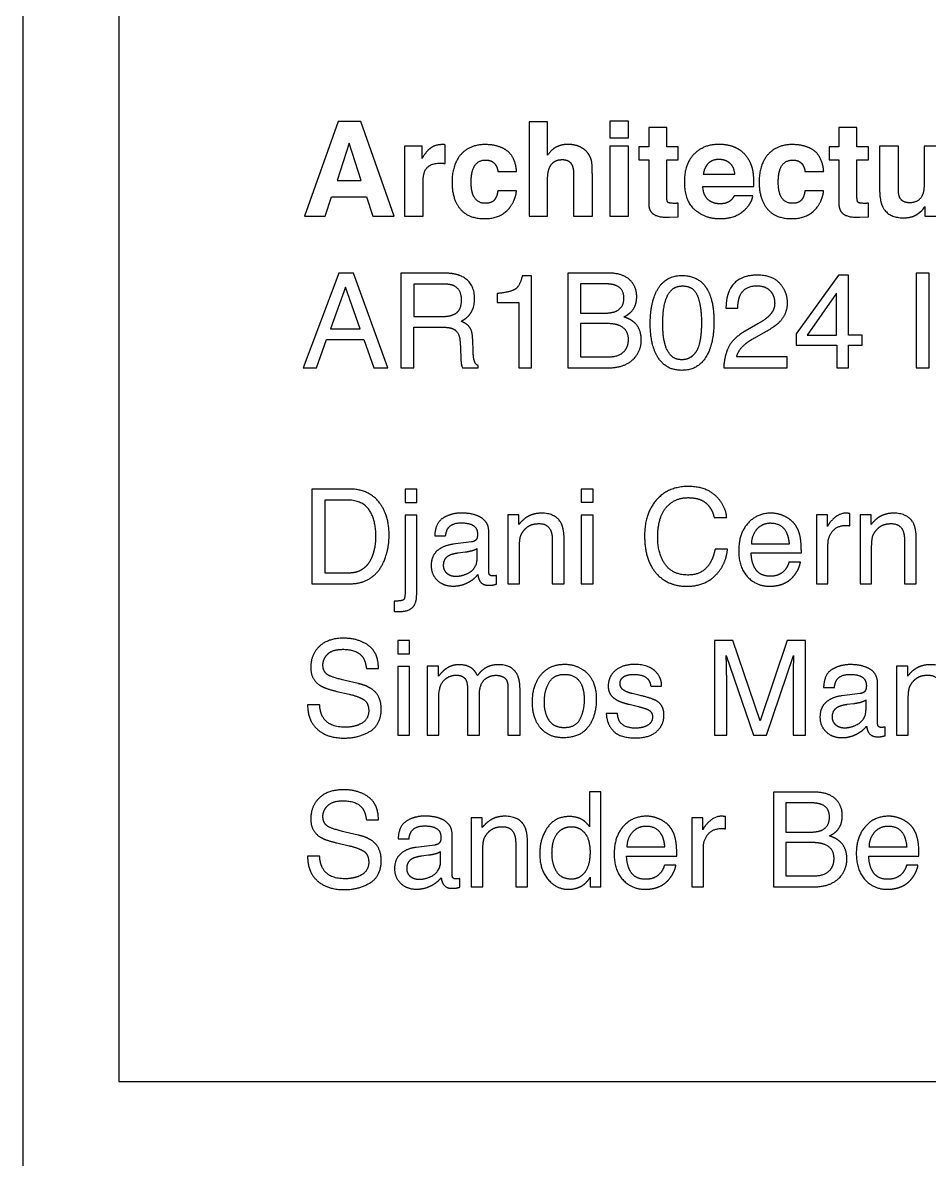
# Model space of a CAD drawing. Header units: millimetres. Extents: x 1134 to 5129, y -2137 to 2987.
# Drawn here: x 4260.5 to 4307.7, y 1705.8 to 1765 of the extents above; entities that cross this region are included whole.
import ezdxf

# ---------------------------------------------------------------- set-up
doc = ezdxf.new("R2010")
doc.units = ezdxf.units.MM
doc.linetypes.add('ACAD_ISO03W100', pattern=[30, 12, -18])
for name, color, linetype, true_color in [('01 engraving', 1, 'Continuous', 0xff0000), ('03 cutting', 5, 'Continuous', 0x0000ff), ('layout', 3, 'Continuous', 0x00ff00)]:
    doc.layers.add(name, color=color, linetype=linetype, true_color=true_color)

msp = doc.modelspace()

# ---------------------------------------------------------------- linework, layer by layer
at = {"layer": '01 engraving'}
for p, q in [((4276.932, 1759.828), (4275.171, 1754.896)), ((4278.098, 1759.828), (4276.932, 1759.828)), ((4279.843, 1754.896), (4278.098, 1759.828)), ((4286.878, 1759.811), (4286.878, 1754.896)), ((4287.832, 1759.811), (4286.878, 1759.811)), ((4287.832, 1758.071), (4287.832, 1759.811)), ((4291.071, 1759.858), (4291.071, 1758.978)), ((4292.038, 1759.858), (4291.071, 1759.858)), ((4292.038, 1758.978), (4292.038, 1759.858)), ((4293.095, 1759.527), (4293.095, 1758.51)), ((4294.039, 1759.527), (4293.095, 1759.527)), ((4294.039, 1758.51), (4294.039, 1759.527)), ((4303, 1759.527), (4303, 1758.51)), ((4303.943, 1759.527), (4303, 1759.527)), ((4303.943, 1758.51), (4303.943, 1759.527)), ((4277.504, 1758.7), (4276.864, 1756.76)), ((4278.127, 1756.76), (4277.504, 1758.7)), ((4282.501, 1757.646), (4282.501, 1758.624)), ((4291.071, 1758.978), (4292.038, 1758.978)), ((4280.383, 1758.543), (4280.383, 1754.896)), ((4281.293, 1758.543), (4280.383, 1758.543)), ((4281.293, 1757.907), (4281.293, 1758.543)), ((4292.038, 1758.543), (4291.071, 1758.543)), ((4291.071, 1758.543), (4291.071, 1754.896)), ((4292.038, 1754.896), (4292.038, 1758.543)), ((4292.587, 1758.51), (4292.587, 1757.83)), ((4293.095, 1758.51), (4292.587, 1758.51)), ((4294.631, 1758.51), (4294.039, 1758.51)), ((4294.631, 1757.83), (4294.631, 1758.51)), ((4302.491, 1758.51), (4302.491, 1757.83)), ((4303, 1758.51), (4302.491, 1758.51)), ((4304.536, 1758.51), (4303.943, 1758.51)), ((4304.536, 1757.83), (4304.536, 1758.51)), ((4305.121, 1758.543), (4305.121, 1756.345)), ((4306.098, 1758.543), (4305.121, 1758.543)), ((4306.098, 1756.345), (4306.098, 1758.543)), ((4307.44, 1758.543), (4307.44, 1756.559)), ((4308.407, 1758.543), (4307.44, 1758.543)), ((4292.587, 1757.83), (4293.095, 1757.83)), ((4293.095, 1757.83), (4293.095, 1755.585)), ((4294.039, 1757.83), (4294.631, 1757.83)), ((4294.039, 1755.903), (4294.039, 1757.83)), ((4302.491, 1757.83), (4303, 1757.83)), ((4303, 1757.83), (4303, 1755.585)), ((4303.943, 1757.83), (4304.536, 1757.83)), ((4303.943, 1755.903), (4303.943, 1757.83)), ((4285.242, 1757.235), (4286.219, 1757.235)), ((4287.832, 1754.896), (4287.832, 1756.872)), ((4289.187, 1757.117), (4289.187, 1754.896)), ((4290.161, 1754.896), (4290.161, 1757.039)), ((4295.939, 1757.081), (4297.582, 1757.081)), ((4301.236, 1757.235), (4302.214, 1757.235)), ((4276.864, 1756.76), (4278.127, 1756.76)), ((4281.344, 1754.896), (4281.344, 1756.639)), ((4286.209, 1756.221), (4285.235, 1756.221)), ((4295.916, 1756.452), (4298.572, 1756.452)), ((4302.203, 1756.221), (4301.23, 1756.221)), ((4276.249, 1754.896), (4276.583, 1755.91)), ((4276.583, 1755.91), (4278.4, 1755.91)), ((4278.4, 1755.91), (4278.725, 1754.896)), ((4298.523, 1755.963), (4297.549, 1755.963)), ((4294.631, 1754.862), (4294.631, 1755.575)), ((4304.536, 1754.862), (4304.536, 1755.575)), ((4307.48, 1755.411), (4307.48, 1754.896)), ((4275.171, 1754.896), (4276.249, 1754.896)), ((4278.725, 1754.896), (4279.843, 1754.896)), ((4280.383, 1754.896), (4281.344, 1754.896)), ((4286.878, 1754.896), (4287.832, 1754.896)), ((4289.187, 1754.896), (4290.161, 1754.896)), ((4291.071, 1754.896), (4292.038, 1754.896)), ((4294.179, 1754.846), (4294.631, 1754.862)), ((4304.084, 1754.846), (4304.536, 1754.862)), ((4307.48, 1754.896), (4308.407, 1754.896)), ((4276.962, 1751.937), (4275.105, 1747.004)), ((4277.717, 1751.937), (4276.962, 1751.937)), ((4279.507, 1747.004), (4277.717, 1751.937)), ((4280.19, 1751.937), (4280.19, 1747.004)), ((4282.432, 1751.937), (4280.19, 1751.937)), ((4286.986, 1751.792), (4286.509, 1751.792)), ((4286.986, 1747.004), (4286.986, 1751.792)), ((4288.883, 1751.937), (4288.883, 1747.004)), ((4291.015, 1751.937), (4288.883, 1751.937)), ((4302.988, 1751.826), (4300.785, 1748.77)), ((4303.498, 1751.826), (4302.988, 1751.826)), ((4303.498, 1748.707), (4303.498, 1751.826)), ((4307.695, 1751.937), (4307.02, 1751.937)), ((4307.02, 1751.937), (4307.02, 1747.004)), ((4307.695, 1747.004), (4307.695, 1751.937)), ((4277.311, 1751.205), (4276.522, 1749.026)), ((4278.07, 1749.026), (4277.311, 1751.205)), ((4280.858, 1751.362), (4280.858, 1749.677)), ((4282.445, 1751.362), (4280.858, 1751.362)), ((4289.537, 1751.379), (4289.537, 1749.852)), ((4290.742, 1751.379), (4289.537, 1751.379)), ((4302.884, 1750.89), (4301.343, 1748.707)), ((4302.884, 1748.707), (4302.884, 1750.89)), ((4285.21, 1750.872), (4285.21, 1750.409)), ((4285.21, 1750.409), (4286.341, 1750.409)), ((4286.341, 1750.409), (4286.341, 1747.004)), ((4289.537, 1749.852), (4290.766, 1749.852)), ((4297.119, 1750.107), (4297.733, 1750.107)), ((4280.858, 1749.677), (4282.36, 1749.677)), ((4280.858, 1749.12), (4282.336, 1749.12)), ((4280.858, 1747.004), (4280.858, 1749.12)), ((4289.537, 1749.311), (4289.537, 1747.575)), ((4290.876, 1749.311), (4289.537, 1749.311)), ((4298.774, 1749.294), (4298.129, 1748.921)), ((4276.522, 1749.026), (4278.07, 1749.026)), ((4298.616, 1748.569), (4299.076, 1748.824)), ((4300.785, 1748.77), (4300.785, 1748.179)), ((4301.343, 1748.707), (4302.884, 1748.707)), ((4304.207, 1748.707), (4303.498, 1748.707)), ((4304.207, 1748.179), (4304.207, 1748.707)), ((4275.79, 1747.004), (4276.325, 1748.482)), ((4276.325, 1748.482), (4278.26, 1748.482)), ((4278.26, 1748.482), (4278.775, 1747.004)), ((4283.269, 1748.381), (4283.309, 1747.558)), ((4283.954, 1747.837), (4283.93, 1748.498)), ((4300.785, 1748.179), (4302.894, 1748.179)), ((4302.894, 1748.179), (4302.894, 1747.004)), ((4303.498, 1748.179), (4304.207, 1748.179)), ((4303.498, 1747.004), (4303.498, 1748.179)), ((4289.537, 1747.575), (4290.991, 1747.575)), ((4300.302, 1747.575), (4297.676, 1747.575)), ((4300.302, 1747.004), (4300.302, 1747.575)), ((4275.105, 1747.004), (4275.79, 1747.004)), ((4278.775, 1747.004), (4279.507, 1747.004)), ((4280.19, 1747.004), (4280.858, 1747.004)), ((4283.396, 1747.004), (4284.216, 1747.004)), ((4284.216, 1747.004), (4284.216, 1747.115)), ((4286.341, 1747.004), (4286.986, 1747.004)), ((4288.883, 1747.004), (4290.981, 1747.004)), ((4297.001, 1747.004), (4300.302, 1747.004)), ((4302.894, 1747.004), (4303.498, 1747.004)), ((4307.02, 1747.004), (4307.695, 1747.004)), ((4275.553, 1740.689), (4275.553, 1735.757)), ((4277.525, 1740.689), (4275.553, 1740.689)), ((4280.408, 1740.689), (4280.408, 1739.991)), ((4281.013, 1740.689), (4280.408, 1740.689)), ((4281.013, 1739.991), (4281.013, 1740.689)), ((4290.199, 1740.689), (4289.584, 1740.689)), ((4289.584, 1740.689), (4289.584, 1740.004)), ((4290.199, 1740.004), (4290.199, 1740.689)), ((4276.228, 1740.115), (4276.228, 1736.328)), ((4277.387, 1740.115), (4276.228, 1740.115)), ((4280.408, 1739.991), (4281.013, 1739.991)), ((4289.584, 1740.004), (4290.199, 1740.004)), ((4280.408, 1739.336), (4280.408, 1735.287)), ((4281.013, 1739.336), (4280.408, 1739.336)), ((4281.013, 1735.223), (4281.013, 1739.336)), ((4285.76, 1739.353), (4285.76, 1735.757)), ((4286.334, 1739.353), (4285.76, 1739.353)), ((4286.334, 1738.842), (4286.334, 1739.353)), ((4290.199, 1739.336), (4289.584, 1739.336)), ((4289.584, 1739.336), (4289.584, 1735.757)), ((4290.199, 1735.757), (4290.199, 1739.336)), ((4296.508, 1739.208), (4297.159, 1739.208)), ((4301.829, 1739.353), (4301.829, 1735.757)), ((4302.404, 1739.353), (4301.829, 1739.353)), ((4302.404, 1738.732), (4302.404, 1739.353)), ((4303.579, 1738.779), (4303.579, 1739.416)), ((4304.102, 1739.353), (4304.102, 1735.757)), ((4304.677, 1739.353), (4304.102, 1739.353)), ((4304.677, 1738.842), (4304.677, 1739.353)), ((4281.956, 1738.251), (4282.52, 1738.251)), ((4283.863, 1737.933), (4282.9, 1737.812)), ((4284.77, 1736.374), (4284.77, 1738.446)), ((4288.077, 1738.023), (4288.077, 1735.757)), ((4288.691, 1735.757), (4288.691, 1738.063)), ((4306.419, 1738.023), (4306.419, 1735.757)), ((4307.034, 1735.757), (4307.034, 1738.063)), ((4283.539, 1737.399), (4283.174, 1737.352)), ((4284.165, 1737.098), (4284.165, 1737.584)), ((4286.365, 1735.757), (4286.365, 1737.64)), ((4297.206, 1737.566), (4296.555, 1737.566)), ((4298.432, 1737.362), (4301.047, 1737.362)), ((4298.445, 1737.842), (4300.426, 1737.842)), ((4302.434, 1735.757), (4302.434, 1737.825)), ((4304.707, 1735.757), (4304.707, 1737.64)), ((4300.997, 1736.885), (4300.402, 1736.885)), ((4276.228, 1736.328), (4277.394, 1736.328)), ((4285.169, 1735.74), (4285.169, 1736.186)), ((4275.553, 1735.757), (4277.518, 1735.757)), ((4285.76, 1735.757), (4286.365, 1735.757)), ((4288.077, 1735.757), (4288.691, 1735.757)), ((4289.584, 1735.757), (4290.199, 1735.757)), ((4301.829, 1735.757), (4302.434, 1735.757)), ((4304.102, 1735.757), (4304.707, 1735.757)), ((4306.419, 1735.757), (4307.034, 1735.757)), ((4279.837, 1734.847), (4279.837, 1734.323)), ((4280.643, 1732.797), (4280.029, 1732.797)), ((4280.029, 1732.797), (4280.029, 1732.112)), ((4280.643, 1732.112), (4280.643, 1732.797)), ((4296.521, 1732.797), (4296.521, 1727.865)), ((4297.478, 1732.797), (4296.521, 1732.797)), ((4298.897, 1728.627), (4297.478, 1732.797)), ((4300.305, 1732.797), (4298.897, 1728.627)), ((4301.255, 1732.797), (4300.305, 1732.797)), ((4301.255, 1727.865), (4301.255, 1732.797)), ((4280.029, 1732.112), (4280.643, 1732.112)), ((4297.139, 1732.025), (4298.561, 1727.865)), ((4297.139, 1731.874), (4297.139, 1732.025)), ((4299.223, 1727.865), (4300.631, 1732.025)), ((4280.643, 1731.444), (4280.029, 1731.444)), ((4280.029, 1731.444), (4280.029, 1727.865)), ((4280.643, 1727.865), (4280.643, 1731.444)), ((4281.557, 1731.461), (4281.557, 1727.865)), ((4282.154, 1731.461), (4281.557, 1731.461)), ((4282.154, 1730.951), (4282.154, 1731.461)), ((4306.01, 1731.461), (4306.01, 1727.865)), ((4306.584, 1731.461), (4306.01, 1731.461)), ((4306.584, 1730.951), (4306.584, 1731.461)), ((4278.394, 1731.35), (4279.022, 1731.35)), ((4297.159, 1727.865), (4297.159, 1730.776)), ((4300.617, 1730.776), (4300.617, 1727.865)), ((4277.962, 1730.561), (4277.292, 1730.719)), ((4283.665, 1730.212), (4283.665, 1727.865)), ((4285.767, 1730.363), (4285.767, 1727.865)), ((4286.395, 1727.865), (4286.395, 1730.259)), ((4293.201, 1730.427), (4293.771, 1730.427)), ((4302.205, 1730.36), (4302.769, 1730.36)), ((4305.019, 1728.483), (4305.019, 1730.555)), ((4276.849, 1730.155), (4277.497, 1730.004)), ((4282.161, 1727.865), (4282.161, 1729.772)), ((4284.28, 1727.865), (4284.28, 1729.957)), ((4292.65, 1729.94), (4292.243, 1730.038)), ((4304.113, 1730.041), (4303.149, 1729.921)), ((4304.415, 1729.207), (4304.415, 1729.693)), ((4306.614, 1727.865), (4306.614, 1729.749)), ((4275.96, 1729.457), (4275.332, 1729.457)), ((4291.468, 1728.993), (4290.887, 1728.993)), ((4292.073, 1729.48), (4292.561, 1729.359)), ((4303.788, 1729.508), (4303.423, 1729.461)), ((4280.029, 1727.865), (4280.643, 1727.865)), ((4281.557, 1727.865), (4282.161, 1727.865)), ((4283.665, 1727.865), (4284.28, 1727.865)), ((4285.767, 1727.865), (4286.395, 1727.865)), ((4296.521, 1727.865), (4297.159, 1727.865)), ((4298.561, 1727.865), (4299.223, 1727.865)), ((4300.617, 1727.865), (4301.255, 1727.865)), ((4305.419, 1727.848), (4305.419, 1728.295)), ((4306.01, 1727.865), (4306.614, 1727.865)), ((4290.018, 1724.923), (4290.018, 1723.106)), ((4290.598, 1724.923), (4290.018, 1724.923)), ((4290.598, 1719.974), (4290.598, 1724.923)), ((4299.59, 1724.906), (4299.59, 1719.974)), ((4301.722, 1724.906), (4299.59, 1724.906)), ((4300.245, 1724.349), (4300.245, 1722.821)), ((4301.449, 1724.349), (4300.245, 1724.349)), ((4278.394, 1723.459), (4279.022, 1723.459)), ((4283.853, 1723.57), (4283.853, 1719.974)), ((4284.427, 1723.57), (4283.853, 1723.57)), ((4284.427, 1723.059), (4284.427, 1723.57)), ((4295.343, 1723.57), (4295.343, 1719.974)), ((4295.917, 1723.57), (4295.343, 1723.57)), ((4295.917, 1722.948), (4295.917, 1723.57)), ((4297.092, 1722.995), (4297.092, 1723.633)), ((4277.962, 1722.67), (4277.292, 1722.828)), ((4282.863, 1720.591), (4282.863, 1722.663)), ((4300.245, 1722.821), (4301.473, 1722.821)), ((4276.849, 1722.263), (4277.497, 1722.112)), ((4280.049, 1722.468), (4280.613, 1722.468)), ((4281.956, 1722.15), (4280.992, 1722.029)), ((4286.17, 1722.24), (4286.17, 1719.974)), ((4286.784, 1719.974), (4286.784, 1722.28)), ((4291.958, 1722.059), (4293.939, 1722.059)), ((4295.947, 1719.974), (4295.947, 1722.042)), ((4300.245, 1722.28), (4300.245, 1720.544)), ((4301.583, 1722.28), (4300.245, 1722.28)), ((4304.569, 1722.059), (4306.55, 1722.059)), ((4275.96, 1721.565), (4275.332, 1721.565)), ((4281.632, 1721.616), (4281.266, 1721.569)), ((4282.258, 1721.315), (4282.258, 1721.801)), ((4284.457, 1719.974), (4284.457, 1721.857)), ((4291.945, 1721.579), (4294.56, 1721.579)), ((4304.556, 1721.579), (4307.171, 1721.579)), ((4294.51, 1721.102), (4293.916, 1721.102)), ((4307.121, 1721.102), (4306.527, 1721.102)), ((4283.262, 1719.957), (4283.262, 1720.403)), ((4290.054, 1720.474), (4290.054, 1719.974)), ((4300.245, 1720.544), (4301.699, 1720.544)), ((4283.853, 1719.974), (4284.457, 1719.974)), ((4286.17, 1719.974), (4286.784, 1719.974)), ((4290.054, 1719.974), (4290.598, 1719.974)), ((4295.343, 1719.974), (4295.947, 1719.974)), ((4299.59, 1719.974), (4301.688, 1719.974))]:
    msp.add_line(p, q, dxfattribs=at)
for points, knots in [([(4282.374, 1758.63), (4281.946, 1758.63), (4281.678, 1758.406), (4281.514, 1758.272), (4281.293, 1757.907)], [-16, -16, -16, -15, -15, -14, -14, -14]), ([(4286.219, 1757.235), (4286.139, 1758.015), (4285.701, 1758.322), (4285.264, 1758.63), (4284.578, 1758.63), (4283.77, 1758.63), (4283.312, 1758.108), (4282.853, 1757.586), (4282.853, 1756.648), (4282.853, 1755.816), (4283.268, 1755.294), (4283.683, 1754.772), (4284.564, 1754.772), (4285.445, 1754.772), (4285.894, 1755.398), (4286.175, 1755.786), (4286.209, 1756.221)], [-18, -18, -18, -17, -17, -16, -16, -15, -15, -14, -14, -13, -13, -12, -12, -11, -11, -10, -10, -10]), ([(4288.881, 1758.64), (4288.581, 1758.64), (4288.31, 1758.515), (4288.038, 1758.389), (4287.832, 1758.071)], [-20, -20, -20, -19, -19, -18, -18, -18]), ([(4290.161, 1757.039), (4290.161, 1757.528), (4290.127, 1757.744), (4290.094, 1757.96), (4289.944, 1758.165), (4289.768, 1758.406), (4289.493, 1758.523), (4289.218, 1758.64), (4288.881, 1758.64)], [-6, -6, -6, -5, -5, -4, -4, -3, -3, -2, -2, -2]), ([(4296.762, 1758.64), (4295.961, 1758.64), (4295.458, 1758.135), (4294.956, 1757.629), (4294.956, 1756.681), (4294.956, 1755.67), (4295.512, 1755.221), (4296.069, 1754.772), (4296.797, 1754.772), (4297.679, 1754.772), (4298.169, 1755.304), (4298.484, 1755.639), (4298.523, 1755.963)], [-22, -22, -22, -21, -21, -20, -20, -19, -19, -18, -18, -17, -17, -16, -16, -16]), ([(4298.572, 1756.452), (4298.58, 1756.924), (4298.541, 1757.176), (4298.475, 1757.605), (4298.25, 1757.93), (4298.002, 1758.298), (4297.62, 1758.469), (4297.239, 1758.64), (4296.762, 1758.64)], [-10, -10, -10, -9, -9, -8, -8, -7, -7, -6, -6, -6]), ([(4302.214, 1757.235), (4302.133, 1758.015), (4301.696, 1758.322), (4301.259, 1758.63), (4300.572, 1758.63), (4299.765, 1758.63), (4299.306, 1758.108), (4298.847, 1757.586), (4298.847, 1756.648), (4298.847, 1755.816), (4299.263, 1755.294), (4299.678, 1754.772), (4300.559, 1754.772), (4301.44, 1754.772), (4301.889, 1755.398), (4302.17, 1755.786), (4302.203, 1756.221)], [-18, -18, -18, -17, -17, -16, -16, -15, -15, -14, -14, -13, -13, -12, -12, -11, -11, -10, -10, -10]), ([(4281.344, 1756.639), (4281.344, 1757.078), (4281.454, 1757.288), (4281.651, 1757.663), (4282.227, 1757.663), (4282.27, 1757.663), (4282.341, 1757.66), (4282.411, 1757.656), (4282.501, 1757.646)], [-9, -9, -9, -8, -8, -7, -7, -6, -6, -5, -5, -5]), ([(4285.235, 1756.221), (4285.205, 1755.933), (4285.064, 1755.753), (4284.923, 1755.572), (4284.588, 1755.572), (4284.115, 1755.572), (4283.944, 1756.027), (4283.85, 1756.271), (4283.85, 1756.671), (4283.85, 1757.092), (4283.944, 1757.345), (4284.122, 1757.824), (4284.605, 1757.824), (4284.943, 1757.824), (4285.104, 1757.603)], [-9, -9, -9, -8, -8, -7, -7, -6, -6, -5, -5, -4, -4, -3, -3, -2, -2, -2]), ([(4287.832, 1756.872), (4287.832, 1757.341), (4288.026, 1757.594), (4288.22, 1757.847), (4288.596, 1757.847), (4288.958, 1757.847), (4289.087, 1757.593)], [-13, -13, -13, -12, -12, -11, -11, -10, -10, -10]), ([(4296.763, 1757.854), (4296.396, 1757.854), (4296.194, 1757.646), (4295.991, 1757.437), (4295.939, 1757.081)], [2, 2, 2, 3, 3, 4, 4, 4]), ([(4297.582, 1757.081), (4297.556, 1757.461), (4297.328, 1757.657), (4297.1, 1757.854), (4296.763, 1757.854)], [5, 5, 5, 6, 6, 7, 7, 7]), ([(4301.23, 1756.221), (4301.2, 1755.933), (4301.059, 1755.753), (4300.918, 1755.572), (4300.582, 1755.572), (4300.109, 1755.572), (4299.938, 1756.027), (4299.844, 1756.271), (4299.844, 1756.671), (4299.844, 1757.092), (4299.938, 1757.345), (4300.116, 1757.824), (4300.599, 1757.824), (4300.938, 1757.824), (4301.099, 1757.603)], [-9, -9, -9, -8, -8, -7, -7, -6, -6, -5, -5, -4, -4, -3, -3, -2, -2, -2]), ([(4297.549, 1755.963), (4297.464, 1755.803), (4297.353, 1755.712), (4297.149, 1755.545), (4296.823, 1755.545), (4296.516, 1755.545), (4296.297, 1755.682), (4295.938, 1755.903), (4295.916, 1756.452)], [-15, -15, -15, -14, -14, -13, -13, -12, -12, -11, -11, -11]), ([(4305.121, 1756.345), (4305.121, 1755.719), (4305.278, 1755.398), (4305.558, 1754.816), (4306.366, 1754.816), (4306.646, 1754.816), (4306.855, 1754.889), (4307.063, 1754.963), (4307.287, 1755.164)], [32.686567, 32.686567, 32.686567, 33.686567, 33.686567, 34.686567, 34.686567, 35.686567, 35.686567, 36.686567, 36.686567, 36.686567]), ([(4307.44, 1756.559), (4307.44, 1756.208), (4307.347, 1755.993), (4307.167, 1755.599), (4306.681, 1755.599), (4306.302, 1755.599), (4306.172, 1755.876), (4306.098, 1756.034), (4306.098, 1756.345)], [43.686567, 43.686567, 43.686567, 44.686567, 44.686567, 45.686567, 45.686567, 46.686567, 46.686567, 47.686567, 47.686567, 47.686567]), ([(4294.631, 1755.575), (4294.584, 1755.572), (4294.536, 1755.57), (4294.487, 1755.568), (4294.444, 1755.568), (4294.153, 1755.568), (4294.096, 1755.624), (4294.039, 1755.679), (4294.039, 1755.903)], [69.149254, 69.149254, 69.149254, 70.149254, 70.149254, 71.149254, 71.149254, 72.149254, 72.149254, 73.149254, 73.149254, 73.149254]), ([(4304.536, 1755.575), (4304.489, 1755.572), (4304.44, 1755.57), (4304.392, 1755.568), (4304.348, 1755.568), (4304.057, 1755.568), (4304, 1755.624), (4303.943, 1755.679), (4303.943, 1755.903)], [69.149254, 69.149254, 69.149254, 70.149254, 70.149254, 71.149254, 71.149254, 72.149254, 72.149254, 73.149254, 73.149254, 73.149254]), ([(4293.095, 1755.585), (4293.095, 1755.244), (4293.256, 1755.08), (4293.503, 1754.822), (4294.179, 1754.846)], [65.149254, 65.149254, 65.149254, 66.149254, 66.149254, 67.149254, 67.149254, 67.149254]), ([(4303, 1755.585), (4303, 1755.244), (4303.16, 1755.08), (4303.408, 1754.822), (4304.084, 1754.846)], [65.149254, 65.149254, 65.149254, 66.149254, 66.149254, 67.149254, 67.149254, 67.149254]), ([(4283.333, 1749.428), (4283.662, 1749.6), (4283.845, 1749.882), (4284.028, 1750.164), (4284.028, 1750.607), (4284.028, 1751.456), (4283.345, 1751.772), (4282.986, 1751.937), (4282.432, 1751.937)], [81.55465, 81.55465, 81.55465, 82.55465, 82.55465, 83.55465, 83.55465, 84.55465, 84.55465, 85.55465, 85.55465, 85.55465]), ([(4286.509, 1751.792), (4286.381, 1751.235), (4286.123, 1751.085), (4285.864, 1750.936), (4285.21, 1750.872)], [66.351259, 66.351259, 66.351259, 67.351259, 67.351259, 68.351259, 68.351259, 68.351259]), ([(4291.81, 1749.66), (4292.069, 1749.791), (4292.207, 1749.949), (4292.472, 1750.248), (4292.472, 1750.714), (4292.472, 1751.114), (4292.256, 1751.419), (4291.887, 1751.937), (4291.015, 1751.937)], [59.73179, 59.73179, 59.73179, 60.73179, 60.73179, 61.73179, 61.73179, 62.73179, 62.73179, 63.73179, 63.73179, 63.73179]), ([(4294.822, 1751.812), (4293.785, 1751.812), (4293.389, 1750.718), (4293.177, 1750.13), (4293.177, 1749.311), (4293.177, 1748.253), (4293.53, 1747.625), (4293.953, 1746.873), (4294.819, 1746.873), (4295.779, 1746.873), (4296.202, 1747.793), (4296.494, 1748.435), (4296.494, 1749.415), (4296.494, 1750.449), (4296.172, 1751.043), (4295.756, 1751.812), (4294.822, 1751.812)], [-8, -8, -8, -7, -7, -6, -6, -5, -5, -4, -4, -3, -3, -2, -2, -1, -1, 0, 0, 0]), ([(4299.076, 1748.824), (4299.684, 1749.163), (4299.919, 1749.402), (4300.325, 1749.811), (4300.325, 1750.389), (4300.325, 1750.936), (4299.944, 1751.383), (4299.563, 1751.829), (4298.737, 1751.829), (4297.743, 1751.829), (4297.35, 1751.131), (4297.129, 1750.735), (4297.119, 1750.107)], [-19, -19, -19, -18, -18, -17, -17, -16, -16, -15, -15, -14, -14, -13, -13, -13]), ([(4282.36, 1749.677), (4282.817, 1749.677), (4283.083, 1749.865), (4283.349, 1750.053), (4283.349, 1750.543), (4283.349, 1751.07), (4282.977, 1751.262), (4282.778, 1751.362), (4282.445, 1751.362)], [0, 0, 0, 1, 1, 2, 2, 3, 3, 4, 4, 4]), ([(4290.766, 1749.852), (4291.193, 1749.852), (4291.431, 1749.969), (4291.804, 1750.154), (4291.804, 1750.634), (4291.804, 1751.117), (4291.407, 1751.285), (4291.183, 1751.379), (4290.742, 1751.379)], [0, 0, 0, 1, 1, 2, 2, 3, 3, 4, 4, 4]), ([(4294.814, 1747.424), (4295.285, 1747.424), (4295.564, 1747.84), (4295.843, 1748.257), (4295.843, 1749.392), (4295.843, 1750.211), (4295.641, 1750.74), (4295.439, 1751.268), (4294.858, 1751.268), (4294.323, 1751.268), (4294.076, 1750.766), (4293.828, 1750.264), (4293.828, 1749.287), (4293.828, 1748.552), (4293.986, 1748.106), (4294.229, 1747.424), (4294.814, 1747.424)], [0, 0, 0, 1, 1, 2, 2, 3, 3, 4, 4, 5, 5, 6, 6, 7, 7, 8, 8, 8]), ([(4297.733, 1750.107), (4297.747, 1750.555), (4297.874, 1750.807), (4298.113, 1751.278), (4298.734, 1751.278), (4299.153, 1751.278), (4299.405, 1751.031), (4299.657, 1750.784), (4299.657, 1750.363), (4299.657, 1750.004), (4299.382, 1749.724), (4299.207, 1749.546), (4298.774, 1749.294)], [-12, -12, -12, -11, -11, -10, -10, -9, -9, -8, -8, -7, -7, -6, -6, -6]), ([(4282.336, 1749.12), (4282.734, 1749.12), (4282.92, 1749.029), (4283.246, 1748.864), (4283.269, 1748.381)], [69.55465, 69.55465, 69.55465, 70.55465, 70.55465, 71.55465, 71.55465, 71.55465]), ([(4283.93, 1748.498), (4283.914, 1748.928), (4283.767, 1749.12), (4283.621, 1749.311), (4283.333, 1749.428)], [79.55465, 79.55465, 79.55465, 80.55465, 80.55465, 81.55465, 81.55465, 81.55465]), ([(4290.991, 1747.575), (4291.612, 1747.575), (4291.876, 1747.931), (4292.042, 1748.156), (4292.042, 1748.475), (4292.042, 1749.012), (4291.557, 1749.207), (4291.3, 1749.311), (4290.876, 1749.311)], [0, 0, 0, 1, 1, 2, 2, 3, 3, 4, 4, 4]), ([(4290.981, 1747.004), (4291.96, 1747.004), (4292.41, 1747.582), (4292.71, 1747.968), (4292.71, 1748.445), (4292.71, 1749.012), (4292.378, 1749.334), (4292.19, 1749.516), (4291.81, 1749.66)], [55.73179, 55.73179, 55.73179, 56.73179, 56.73179, 57.73179, 57.73179, 58.73179, 58.73179, 59.73179, 59.73179, 59.73179]), ([(4298.129, 1748.921), (4297.481, 1748.545), (4297.258, 1748.085), (4297.035, 1747.625), (4297.001, 1747.004)], [-5, -5, -5, -4, -4, -3, -3, -3]), ([(4297.676, 1747.575), (4297.763, 1747.931), (4298.099, 1748.223), (4298.287, 1748.388), (4298.616, 1748.569)], [-22, -22, -22, -21, -21, -20, -20, -20]), ([(4283.309, 1747.558), (4283.323, 1747.27), (4283.343, 1747.169), (4283.363, 1747.068), (4283.396, 1747.004)], [72.55465, 72.55465, 72.55465, 73.55465, 73.55465, 74.55465, 74.55465, 74.55465]), ([(4284.216, 1747.115), (4284.061, 1747.182), (4284.001, 1747.417), (4283.964, 1747.555), (4283.954, 1747.837)], [76.55465, 76.55465, 76.55465, 77.55465, 77.55465, 78.55465, 78.55465, 78.55465]), ([(4295.155, 1740.823), (4294.07, 1740.823), (4293.452, 1740.064), (4292.882, 1739.365), (4292.882, 1738.273), (4292.882, 1736.835), (4293.642, 1736.147), (4294.219, 1735.626), (4295.069, 1735.626), (4296.054, 1735.626), (4296.635, 1736.26), (4297.12, 1736.788), (4297.206, 1737.566)], [-24, -24, -24, -23, -23, -22, -22, -21, -21, -20, -20, -19, -19, -18, -18, -18]), ([(4297.159, 1739.208), (4297.103, 1739.836), (4296.592, 1740.33), (4296.081, 1740.823), (4295.155, 1740.823)], [-8, -8, -8, -7, -7, -6, -6, -6]), ([(4277.518, 1735.757), (4278.77, 1735.757), (4279.284, 1736.878), (4279.576, 1737.513), (4279.576, 1738.298), (4279.576, 1739.316), (4279.082, 1739.967), (4278.529, 1740.689), (4277.525, 1740.689)], [53.94167, 53.94167, 53.94167, 54.94167, 54.94167, 55.94167, 55.94167, 56.94167, 56.94167, 57.94167, 57.94167, 57.94167]), ([(4296.555, 1737.566), (4296.456, 1737.08), (4296.255, 1736.781), (4295.875, 1736.213), (4295.15, 1736.213), (4294.361, 1736.213), (4293.964, 1736.753), (4293.566, 1737.292), (4293.566, 1738.159), (4293.566, 1739.218), (4294.007, 1739.73), (4294.447, 1740.242), (4295.162, 1740.242), (4295.749, 1740.242), (4296.074, 1739.964), (4296.399, 1739.685), (4296.508, 1739.208)], [-17, -17, -17, -16, -16, -15, -15, -14, -14, -13, -13, -12, -12, -11, -11, -10, -10, -9, -9, -9]), ([(4277.394, 1736.328), (4277.725, 1736.328), (4277.939, 1736.398), (4278.319, 1736.529), (4278.562, 1736.902), (4278.756, 1737.201), (4278.841, 1737.667), (4278.891, 1737.946), (4278.891, 1738.184), (4278.891, 1739.101), (4278.534, 1739.608), (4278.178, 1740.115), (4277.387, 1740.115)], [0, 0, 0, 1, 1, 2, 2, 3, 3, 4, 4, 5, 5, 6, 6, 6]), ([(4284.77, 1738.446), (4284.77, 1738.956), (4284.377, 1739.198), (4283.982, 1739.44), (4283.348, 1739.44), (4282.801, 1739.44), (4282.387, 1739.179), (4281.973, 1738.918), (4281.956, 1738.251)], [-22, -22, -22, -21, -21, -20, -20, -19, -19, -18, -18, -18]), ([(4288.691, 1738.063), (4288.691, 1738.607), (4288.544, 1738.899), (4288.275, 1739.433), (4287.509, 1739.433), (4287.16, 1739.433), (4286.875, 1739.296), (4286.59, 1739.158), (4286.334, 1738.842)], [52.601089, 52.601089, 52.601089, 53.601089, 53.601089, 54.601089, 54.601089, 55.601089, 55.601089, 56.601089, 56.601089, 56.601089]), ([(4299.472, 1739.433), (4298.718, 1739.433), (4298.251, 1738.893), (4297.784, 1738.352), (4297.784, 1737.486), (4297.784, 1736.606), (4298.247, 1736.118), (4298.711, 1735.629), (4299.378, 1735.629), (4299.652, 1735.629), (4299.868, 1735.683), (4300.271, 1735.777), (4300.545, 1736.046)], [-26, -26, -26, -25, -25, -24, -24, -23, -23, -22, -22, -21, -21, -20, -20, -20]), ([(4300.994, 1738.154), (4300.934, 1738.517), (4300.753, 1738.789), (4300.567, 1739.074), (4300.209, 1739.254), (4299.852, 1739.433), (4299.472, 1739.433)], [-11, -11, -11, -10, -10, -9, -9, -8, -8, -8]), ([(4303.579, 1739.416), (4303.481, 1739.427), (4303.441, 1739.43), (4303.401, 1739.433), (4303.384, 1739.433), (4303.025, 1739.433), (4302.749, 1739.173), (4302.474, 1738.913), (4302.404, 1738.732)], [50.39823, 50.39823, 50.39823, 51.39823, 51.39823, 52.39823, 52.39823, 53.39823, 53.39823, 54.39823, 54.39823, 54.39823]), ([(4307.034, 1738.063), (4307.034, 1738.607), (4306.886, 1738.899), (4306.617, 1739.433), (4305.852, 1739.433), (4305.503, 1739.433), (4305.217, 1739.296), (4304.932, 1739.158), (4304.677, 1738.842)], [52.601089, 52.601089, 52.601089, 53.601089, 53.601089, 54.601089, 54.601089, 55.601089, 55.601089, 56.601089, 56.601089, 56.601089]), ([(4282.52, 1738.251), (4282.554, 1738.531), (4282.664, 1738.673), (4282.862, 1738.93), (4283.334, 1738.93), (4283.743, 1738.93), (4283.963, 1738.79), (4284.182, 1738.65), (4284.182, 1738.34), (4284.182, 1738.188), (4284.142, 1738.107), (4284.071, 1737.96), (4283.863, 1737.933)], [-17, -17, -17, -16, -16, -15, -15, -14, -14, -13, -13, -12, -12, -11, -11, -11]), ([(4286.365, 1737.64), (4286.365, 1737.993), (4286.41, 1738.183), (4286.455, 1738.372), (4286.606, 1738.55), (4286.794, 1738.772), (4287.043, 1738.846)], [43.601089, 43.601089, 43.601089, 44.601089, 44.601089, 45.601089, 45.601089, 46.601089, 46.601089, 46.601089]), ([(4287.043, 1738.846), (4287.18, 1738.889), (4287.395, 1738.889), (4287.818, 1738.889), (4287.98, 1738.554), (4288.077, 1738.352), (4288.077, 1738.023)], [46.601089, 46.601089, 46.601089, 47.601089, 47.601089, 48.601089, 48.601089, 49.601089, 49.601089, 49.601089]), ([(4300.426, 1737.842), (4300.389, 1738.235), (4300.256, 1738.47), (4300.01, 1738.906), (4299.434, 1738.906), (4299.021, 1738.906), (4298.741, 1738.606), (4298.462, 1738.305), (4298.445, 1737.842)], [0, 0, 0, 1, 1, 2, 2, 3, 3, 4, 4, 4]), ([(4302.434, 1737.825), (4302.434, 1738.208), (4302.679, 1738.502), (4302.924, 1738.795), (4303.381, 1738.795), (4303.434, 1738.795), (4303.48, 1738.792), (4303.525, 1738.789), (4303.579, 1738.779)], [45.39823, 45.39823, 45.39823, 46.39823, 46.39823, 47.39823, 47.39823, 48.39823, 48.39823, 49.39823, 49.39823, 49.39823]), ([(4304.707, 1737.64), (4304.707, 1737.993), (4304.752, 1738.183), (4304.797, 1738.372), (4304.949, 1738.55), (4305.137, 1738.772), (4305.385, 1738.846)], [43.601089, 43.601089, 43.601089, 44.601089, 44.601089, 45.601089, 45.601089, 46.601089, 46.601089, 46.601089]), ([(4305.385, 1738.846), (4305.523, 1738.889), (4305.738, 1738.889), (4306.161, 1738.889), (4306.322, 1738.554), (4306.419, 1738.352), (4306.419, 1738.023)], [46.601089, 46.601089, 46.601089, 47.601089, 47.601089, 48.601089, 48.601089, 49.601089, 49.601089, 49.601089]), ([(4282.9, 1737.812), (4282.393, 1737.749), (4282.08, 1737.474), (4281.768, 1737.199), (4281.768, 1736.699), (4281.768, 1736.243), (4282.085, 1735.939), (4282.403, 1735.636), (4282.903, 1735.636), (4283.319, 1735.636), (4283.665, 1735.814), (4284.011, 1735.992), (4284.196, 1736.233)], [-38, -38, -38, -37, -37, -36, -36, -35, -35, -34, -34, -33, -33, -32, -32, -32]), ([(4283.174, 1737.352), (4282.845, 1737.309), (4282.68, 1737.215), (4282.399, 1737.057), (4282.399, 1736.712)], [13, 13, 13, 14, 14, 15, 15, 15]), ([(4284.165, 1737.584), (4284.055, 1737.514), (4283.881, 1737.466), (4283.706, 1737.419), (4283.539, 1737.399)], [10, 10, 10, 11, 11, 12, 12, 12]), ([(4300.181, 1736.463), (4299.901, 1736.15), (4299.431, 1736.15), (4298.928, 1736.15), (4298.688, 1736.481), (4298.448, 1736.813), (4298.432, 1737.362)], [-16, -16, -16, -15, -15, -14, -14, -13, -13, -13]), ([(4282.399, 1736.712), (4282.399, 1736.451), (4282.591, 1736.3), (4282.782, 1736.15), (4283.044, 1736.15), (4283.363, 1736.15), (4283.662, 1736.297), (4284.165, 1736.542), (4284.165, 1737.098)], [5, 5, 5, 6, 6, 7, 7, 8, 8, 9, 9, 9]), ([(4300.545, 1736.046), (4300.708, 1736.2), (4300.841, 1736.443), (4300.973, 1736.687), (4300.997, 1736.885)], [-20, -20, -20, -19, -19, -18, -18, -18]), ([(4284.196, 1736.233), (4284.226, 1736.019), (4284.3, 1735.901), (4284.441, 1735.68), (4284.753, 1735.68), (4284.881, 1735.68), (4284.954, 1735.69), (4285.028, 1735.7), (4285.169, 1735.74)], [-32, -32, -32, -31, -31, -30, -30, -29, -29, -28, -28, -28]), ([(4285.169, 1736.186), (4285.112, 1736.176), (4285.062, 1736.171), (4285.011, 1736.166), (4284.971, 1736.166), (4284.847, 1736.166), (4284.808, 1736.223), (4284.77, 1736.28), (4284.77, 1736.374)], [-27, -27, -27, -26, -26, -25, -25, -24, -24, -23, -23, -23]), ([(4280.408, 1735.287), (4280.408, 1734.978), (4280.326, 1734.919), (4280.244, 1734.86), (4279.837, 1734.847)], [-3, -3, -3, -2, -2, -1, -1, -1]), ([(4279.837, 1734.323), (4279.942, 1734.313), (4279.99, 1734.31), (4280.039, 1734.306), (4280.083, 1734.306), (4280.674, 1734.306), (4280.885, 1734.635), (4281.013, 1734.83), (4281.013, 1735.223)], [-10, -10, -10, -9, -9, -8, -8, -7, -7, -6, -6, -6]), ([(4279.022, 1731.35), (4279.022, 1732.173), (4278.494, 1732.547), (4277.966, 1732.922), (4277.212, 1732.922), (4276.391, 1732.922), (4275.944, 1732.495), (4275.496, 1732.069), (4275.496, 1731.404), (4275.496, 1730.79), (4275.952, 1730.481), (4276.215, 1730.303), (4276.849, 1730.155)], [-14, -14, -14, -13, -13, -12, -12, -11, -11, -10, -10, -9, -9, -8, -8, -8]), ([(4277.292, 1730.719), (4276.616, 1730.88), (4276.424, 1730.988), (4276.131, 1731.156), (4276.131, 1731.518), (4276.131, 1731.847), (4276.379, 1732.096), (4276.626, 1732.344), (4277.193, 1732.344), (4277.895, 1732.344), (4278.188, 1731.958), (4278.345, 1731.747), (4278.394, 1731.35)], [-21, -21, -21, -20, -20, -19, -19, -18, -18, -17, -17, -16, -16, -15, -15, -15]), ([(4284.182, 1730.974), (4284.061, 1731.209), (4283.914, 1731.33), (4283.652, 1731.542), (4283.222, 1731.542), (4282.842, 1731.542), (4282.544, 1731.337), (4282.369, 1731.216), (4282.154, 1730.951)], [61.886998, 61.886998, 61.886998, 62.886998, 62.886998, 63.886998, 63.886998, 64.886998, 64.886998, 65.886998, 65.886998, 65.886998]), ([(4286.395, 1730.259), (4286.395, 1730.736), (4286.254, 1731.018), (4285.992, 1731.542), (4285.267, 1731.542), (4284.928, 1731.542), (4284.656, 1731.402), (4284.384, 1731.263), (4284.182, 1730.974)], [57.886998, 57.886998, 57.886998, 58.886998, 58.886998, 59.886998, 59.886998, 60.886998, 60.886998, 61.886998, 61.886998, 61.886998]), ([(4288.723, 1731.565), (4287.953, 1731.565), (4287.496, 1731.028), (4287.039, 1730.492), (4287.039, 1729.586), (4287.039, 1728.741), (4287.473, 1728.239), (4287.906, 1727.738), (4288.643, 1727.738), (4289.527, 1727.738), (4289.947, 1728.305), (4290.367, 1728.871), (4290.367, 1729.74), (4290.367, 1730.639), (4289.89, 1731.102), (4289.413, 1731.565), (4288.723, 1731.565)], [-8, -8, -8, -7, -7, -6, -6, -5, -5, -4, -4, -3, -3, -2, -2, -1, -1, 0, 0, 0]), ([(4293.771, 1730.427), (4293.778, 1730.776), (4293.55, 1731.078), (4293.186, 1731.555), (4292.363, 1731.555), (4291.733, 1731.555), (4291.36, 1731.24), (4290.988, 1730.924), (4290.988, 1730.414), (4290.988, 1729.98), (4291.384, 1729.735), (4291.606, 1729.594), (4292.073, 1729.48)], [-14, -14, -14, -13, -13, -12, -12, -11, -11, -10, -10, -9, -9, -8, -8, -8]), ([(4305.019, 1730.555), (4305.019, 1731.065), (4304.627, 1731.307), (4304.231, 1731.548), (4303.597, 1731.548), (4303.051, 1731.548), (4302.636, 1731.287), (4302.222, 1731.027), (4302.205, 1730.36)], [-22, -22, -22, -21, -21, -20, -20, -19, -19, -18, -18, -18]), ([(4308.941, 1730.172), (4308.941, 1730.716), (4308.793, 1731.008), (4308.524, 1731.542), (4307.759, 1731.542), (4307.41, 1731.542), (4307.124, 1731.404), (4306.839, 1731.266), (4306.584, 1730.951)], [52.601089, 52.601089, 52.601089, 53.601089, 53.601089, 54.601089, 54.601089, 55.601089, 55.601089, 56.601089, 56.601089, 56.601089]), ([(4282.161, 1729.772), (4282.161, 1730.467), (4282.441, 1730.733), (4282.722, 1730.998), (4283.064, 1730.998), (4283.44, 1730.998), (4283.578, 1730.746)], [43.886998, 43.886998, 43.886998, 44.886998, 44.886998, 45.886998, 45.886998, 46.886998, 46.886998, 46.886998]), ([(4284.28, 1729.957), (4284.28, 1730.514), (4284.536, 1730.753), (4284.793, 1730.991), (4285.149, 1730.991), (4285.408, 1730.991), (4285.587, 1730.857), (4285.767, 1730.722), (4285.767, 1730.363)], [50.886998, 50.886998, 50.886998, 51.886998, 51.886998, 52.886998, 52.886998, 53.886998, 53.886998, 54.886998, 54.886998, 54.886998]), ([(4288.7, 1728.258), (4289.294, 1728.258), (4289.515, 1728.712), (4289.736, 1729.167), (4289.736, 1729.723), (4289.736, 1730.227), (4289.576, 1730.542), (4289.324, 1731.038), (4288.706, 1731.038), (4288.159, 1731.038), (4287.91, 1730.616), (4287.661, 1730.193), (4287.661, 1729.596), (4287.661, 1729.023), (4287.91, 1728.64), (4288.159, 1728.258), (4288.7, 1728.258)], [0, 0, 0, 1, 1, 2, 2, 3, 3, 4, 4, 5, 5, 6, 6, 7, 7, 8, 8, 8]), ([(4292.243, 1730.038), (4291.976, 1730.101), (4291.839, 1730.185), (4291.602, 1730.325), (4291.602, 1730.56), (4291.602, 1730.774), (4291.783, 1730.904), (4291.963, 1731.035), (4292.314, 1731.035), (4292.84, 1731.035), (4293.053, 1730.798)], [-21, -21, -21, -20, -20, -19, -19, -18, -18, -17, -17, -16, -16, -16]), ([(4302.769, 1730.36), (4302.803, 1730.64), (4302.914, 1730.782), (4303.111, 1731.038), (4303.584, 1731.038), (4303.993, 1731.038), (4304.212, 1730.898), (4304.431, 1730.758), (4304.431, 1730.448), (4304.431, 1730.297), (4304.391, 1730.216), (4304.321, 1730.068), (4304.113, 1730.041)], [-17, -17, -17, -16, -16, -15, -15, -14, -14, -13, -13, -12, -12, -11, -11, -11]), ([(4306.614, 1729.749), (4306.614, 1730.101), (4306.659, 1730.291), (4306.705, 1730.481), (4306.856, 1730.659), (4307.044, 1730.88), (4307.292, 1730.954)], [43.601089, 43.601089, 43.601089, 44.601089, 44.601089, 45.601089, 45.601089, 46.601089, 46.601089, 46.601089]), ([(4307.292, 1730.954), (4307.43, 1730.998), (4307.645, 1730.998), (4308.068, 1730.998), (4308.229, 1730.662), (4308.326, 1730.461), (4308.326, 1730.132)], [46.601089, 46.601089, 46.601089, 47.601089, 47.601089, 48.601089, 48.601089, 49.601089, 49.601089, 49.601089]), ([(4275.332, 1729.457), (4275.322, 1728.658), (4275.829, 1728.191), (4276.337, 1727.721), (4277.234, 1727.721), (4278.004, 1727.721), (4278.585, 1728.073), (4279.166, 1728.426), (4279.166, 1729.245), (4279.166, 1729.903), (4278.711, 1730.249), (4278.447, 1730.447), (4277.962, 1730.561)], [-28, -28, -28, -27, -27, -26, -26, -25, -25, -24, -24, -23, -23, -22, -22, -22]), ([(4277.497, 1730.004), (4278.023, 1729.88), (4278.271, 1729.712), (4278.515, 1729.541), (4278.515, 1729.138), (4278.515, 1728.6), (4277.939, 1728.392), (4277.641, 1728.285), (4277.279, 1728.285), (4276.471, 1728.285), (4276.15, 1728.775), (4275.982, 1729.037), (4275.96, 1729.457)], [-7, -7, -7, -6, -6, -5, -5, -4, -4, -3, -3, -2, -2, -1, -1, -1]), ([(4290.887, 1728.993), (4290.911, 1728.456), (4291.249, 1728.092), (4291.587, 1727.728), (4292.4, 1727.728), (4293.154, 1727.728), (4293.523, 1728.077), (4293.892, 1728.426), (4293.892, 1728.906), (4293.892, 1729.403), (4293.54, 1729.635), (4293.314, 1729.782), (4292.65, 1729.94)], [-28, -28, -28, -27, -27, -26, -26, -25, -25, -24, -24, -23, -23, -22, -22, -22]), ([(4303.149, 1729.921), (4302.642, 1729.857), (4302.33, 1729.582), (4302.017, 1729.307), (4302.017, 1728.807), (4302.017, 1728.351), (4302.335, 1728.048), (4302.652, 1727.744), (4303.152, 1727.744), (4303.569, 1727.744), (4303.914, 1727.922), (4304.26, 1728.1), (4304.445, 1728.342)], [-38, -38, -38, -37, -37, -36, -36, -35, -35, -34, -34, -33, -33, -32, -32, -32]), ([(4304.415, 1729.693), (4304.304, 1729.622), (4304.13, 1729.575), (4303.956, 1729.528), (4303.788, 1729.508)], [10, 10, 10, 11, 11, 12, 12, 12]), ([(4293.086, 1729.188), (4293.295, 1729.067), (4293.295, 1728.836), (4293.295, 1728.53), (4293.034, 1728.384), (4292.774, 1728.238), (4292.431, 1728.238), (4291.855, 1728.238), (4291.622, 1728.53), (4291.495, 1728.691), (4291.468, 1728.993)], [-6, -6, -6, -5, -5, -4, -4, -3, -3, -2, -2, -1, -1, -1]), ([(4303.423, 1729.461), (4303.094, 1729.417), (4302.929, 1729.323), (4302.649, 1729.166), (4302.649, 1728.821)], [13, 13, 13, 14, 14, 15, 15, 15]), ([(4302.649, 1728.821), (4302.649, 1728.56), (4302.84, 1728.409), (4303.031, 1728.258), (4303.293, 1728.258), (4303.612, 1728.258), (4303.911, 1728.405), (4304.415, 1728.65), (4304.415, 1729.207)], [5, 5, 5, 6, 6, 7, 7, 8, 8, 9, 9, 9]), ([(4305.419, 1728.295), (4305.362, 1728.285), (4305.311, 1728.28), (4305.261, 1728.275), (4305.22, 1728.275), (4305.096, 1728.275), (4305.058, 1728.332), (4305.019, 1728.389), (4305.019, 1728.483)], [-27, -27, -27, -26, -26, -25, -25, -24, -24, -23, -23, -23]), ([(4304.445, 1728.342), (4304.475, 1728.127), (4304.549, 1728.01), (4304.69, 1727.788), (4305.002, 1727.788), (4305.13, 1727.788), (4305.204, 1727.798), (4305.278, 1727.808), (4305.419, 1727.848)], [-32, -32, -32, -31, -31, -30, -30, -29, -29, -28, -28, -28]), ([(4279.022, 1723.459), (4279.022, 1724.281), (4278.494, 1724.656), (4277.966, 1725.03), (4277.212, 1725.03), (4276.391, 1725.03), (4275.944, 1724.604), (4275.496, 1724.177), (4275.496, 1723.512), (4275.496, 1722.898), (4275.952, 1722.589), (4276.215, 1722.411), (4276.849, 1722.263)], [-14, -14, -14, -13, -13, -12, -12, -11, -11, -10, -10, -9, -9, -8, -8, -8]), ([(4302.518, 1722.629), (4302.776, 1722.76), (4302.914, 1722.918), (4303.179, 1723.217), (4303.179, 1723.684), (4303.179, 1724.083), (4302.963, 1724.389), (4302.594, 1724.906), (4301.722, 1724.906)], [59.73179, 59.73179, 59.73179, 60.73179, 60.73179, 61.73179, 61.73179, 62.73179, 62.73179, 63.73179, 63.73179, 63.73179]), ([(4277.292, 1722.828), (4276.616, 1722.989), (4276.424, 1723.096), (4276.131, 1723.264), (4276.131, 1723.627), (4276.131, 1723.956), (4276.379, 1724.204), (4276.626, 1724.453), (4277.193, 1724.453), (4277.895, 1724.453), (4278.188, 1724.066), (4278.345, 1723.855), (4278.394, 1723.459)], [-21, -21, -21, -20, -20, -19, -19, -18, -18, -17, -17, -16, -16, -15, -15, -15]), ([(4301.473, 1722.821), (4301.9, 1722.821), (4302.138, 1722.938), (4302.511, 1723.123), (4302.511, 1723.603), (4302.511, 1724.087), (4302.114, 1724.254), (4301.89, 1724.349), (4301.449, 1724.349)], [0, 0, 0, 1, 1, 2, 2, 3, 3, 4, 4, 4]), ([(4282.863, 1722.663), (4282.863, 1723.173), (4282.47, 1723.415), (4282.075, 1723.657), (4281.441, 1723.657), (4280.894, 1723.657), (4280.48, 1723.396), (4280.066, 1723.135), (4280.049, 1722.468)], [-22, -22, -22, -21, -21, -20, -20, -19, -19, -18, -18, -18]), ([(4280.613, 1722.468), (4280.647, 1722.748), (4280.757, 1722.89), (4280.955, 1723.147), (4281.427, 1723.147), (4281.836, 1723.147), (4282.056, 1723.007), (4282.275, 1722.867), (4282.275, 1722.557), (4282.275, 1722.405), (4282.235, 1722.324), (4282.164, 1722.177), (4281.956, 1722.15)], [-17, -17, -17, -16, -16, -15, -15, -14, -14, -13, -13, -12, -12, -11, -11, -11]), ([(4286.784, 1722.28), (4286.784, 1722.824), (4286.637, 1723.116), (4286.368, 1723.65), (4285.602, 1723.65), (4285.253, 1723.65), (4284.968, 1723.512), (4284.682, 1723.375), (4284.427, 1723.059)], [52.601089, 52.601089, 52.601089, 53.601089, 53.601089, 54.601089, 54.601089, 55.601089, 55.601089, 56.601089, 56.601089, 56.601089]), ([(4285.136, 1723.063), (4285.273, 1723.106), (4285.488, 1723.106), (4285.911, 1723.106), (4286.072, 1722.77), (4286.17, 1722.569), (4286.17, 1722.24)], [46.601089, 46.601089, 46.601089, 47.601089, 47.601089, 48.601089, 48.601089, 49.601089, 49.601089, 49.601089]), ([(4288.964, 1723.633), (4288.222, 1723.633), (4287.822, 1723.058), (4287.422, 1722.482), (4287.422, 1721.696), (4287.422, 1720.857), (4287.86, 1720.351), (4288.298, 1719.846), (4288.897, 1719.846), (4289.268, 1719.846), (4289.556, 1719.994), (4289.844, 1720.142), (4290.054, 1720.474)], [-19, -19, -19, -18, -18, -17, -17, -16, -16, -15, -15, -14, -14, -13, -13, -13]), ([(4288.06, 1721.73), (4288.06, 1721.152), (4288.304, 1720.763), (4288.548, 1720.373), (4289.086, 1720.373), (4289.503, 1720.373), (4289.772, 1720.734), (4290.041, 1721.095), (4290.041, 1721.77), (4290.041, 1722.451), (4289.764, 1722.779), (4289.487, 1723.106), (4289.079, 1723.106), (4288.625, 1723.106), (4288.342, 1722.757), (4288.06, 1722.408), (4288.06, 1721.73)], [0, 0, 0, 1, 1, 2, 2, 3, 3, 4, 4, 5, 5, 6, 6, 7, 7, 8, 8, 8]), ([(4290.018, 1723.106), (4289.814, 1723.358), (4289.653, 1723.459), (4289.375, 1723.633), (4288.964, 1723.633)], [-8, -8, -8, -7, -7, -6, -6, -6]), ([(4292.985, 1723.65), (4292.231, 1723.65), (4291.764, 1723.11), (4291.297, 1722.569), (4291.297, 1721.703), (4291.297, 1720.823), (4291.761, 1720.335), (4292.224, 1719.846), (4292.892, 1719.846), (4293.165, 1719.846), (4293.381, 1719.9), (4293.785, 1719.994), (4294.058, 1720.262)], [-26, -26, -26, -25, -25, -24, -24, -23, -23, -22, -22, -21, -21, -20, -20, -20]), ([(4293.939, 1722.059), (4293.903, 1722.451), (4293.769, 1722.687), (4293.523, 1723.123), (4292.947, 1723.123), (4292.534, 1723.123), (4292.255, 1722.823), (4291.975, 1722.522), (4291.958, 1722.059)], [0, 0, 0, 1, 1, 2, 2, 3, 3, 4, 4, 4]), ([(4294.507, 1722.371), (4294.447, 1722.734), (4294.267, 1723.005), (4294.08, 1723.291), (4293.723, 1723.471), (4293.366, 1723.65), (4292.985, 1723.65)], [-11, -11, -11, -10, -10, -9, -9, -8, -8, -8]), ([(4297.092, 1723.633), (4296.995, 1723.643), (4296.954, 1723.647), (4296.914, 1723.65), (4296.897, 1723.65), (4296.538, 1723.65), (4296.263, 1723.39), (4295.987, 1723.13), (4295.917, 1722.948)], [50.39823, 50.39823, 50.39823, 51.39823, 51.39823, 52.39823, 52.39823, 53.39823, 53.39823, 54.39823, 54.39823, 54.39823]), ([(4305.596, 1723.65), (4304.842, 1723.65), (4304.375, 1723.11), (4303.908, 1722.569), (4303.908, 1721.703), (4303.908, 1720.823), (4304.371, 1720.335), (4304.835, 1719.846), (4305.503, 1719.846), (4305.776, 1719.846), (4305.992, 1719.9), (4306.396, 1719.994), (4306.669, 1720.262)], [-26, -26, -26, -25, -25, -24, -24, -23, -23, -22, -22, -21, -21, -20, -20, -20]), ([(4306.55, 1722.059), (4306.513, 1722.451), (4306.38, 1722.687), (4306.134, 1723.123), (4305.558, 1723.123), (4305.145, 1723.123), (4304.865, 1722.823), (4304.586, 1722.522), (4304.569, 1722.059)], [0, 0, 0, 1, 1, 2, 2, 3, 3, 4, 4, 4]), ([(4307.118, 1722.371), (4307.058, 1722.734), (4306.878, 1723.005), (4306.691, 1723.291), (4306.334, 1723.471), (4305.977, 1723.65), (4305.596, 1723.65)], [-11, -11, -11, -10, -10, -9, -9, -8, -8, -8]), ([(4275.332, 1721.565), (4275.322, 1720.766), (4275.829, 1720.299), (4276.337, 1719.829), (4277.234, 1719.829), (4278.004, 1719.829), (4278.585, 1720.182), (4279.166, 1720.534), (4279.166, 1721.354), (4279.166, 1722.012), (4278.711, 1722.357), (4278.447, 1722.556), (4277.962, 1722.67)], [-28, -28, -28, -27, -27, -26, -26, -25, -25, -24, -24, -23, -23, -22, -22, -22]), ([(4284.457, 1721.857), (4284.457, 1722.21), (4284.503, 1722.399), (4284.548, 1722.589), (4284.699, 1722.767), (4284.887, 1722.989), (4285.136, 1723.063)], [43.601089, 43.601089, 43.601089, 44.601089, 44.601089, 45.601089, 45.601089, 46.601089, 46.601089, 46.601089]), ([(4295.947, 1722.042), (4295.947, 1722.425), (4296.192, 1722.718), (4296.437, 1723.012), (4296.894, 1723.012), (4296.948, 1723.012), (4296.993, 1723.009), (4297.038, 1723.005), (4297.092, 1722.995)], [45.39823, 45.39823, 45.39823, 46.39823, 46.39823, 47.39823, 47.39823, 48.39823, 48.39823, 49.39823, 49.39823, 49.39823]), ([(4301.688, 1719.974), (4302.668, 1719.974), (4303.117, 1720.551), (4303.418, 1720.937), (4303.418, 1721.414), (4303.418, 1721.981), (4303.085, 1722.304), (4302.897, 1722.485), (4302.518, 1722.629)], [55.73179, 55.73179, 55.73179, 56.73179, 56.73179, 57.73179, 57.73179, 58.73179, 58.73179, 59.73179, 59.73179, 59.73179]), ([(4277.497, 1722.112), (4278.023, 1721.988), (4278.271, 1721.82), (4278.515, 1721.649), (4278.515, 1721.246), (4278.515, 1720.709), (4277.939, 1720.501), (4277.641, 1720.393), (4277.279, 1720.393), (4276.471, 1720.393), (4276.15, 1720.884), (4275.982, 1721.145), (4275.96, 1721.565)], [-7, -7, -7, -6, -6, -5, -5, -4, -4, -3, -3, -2, -2, -1, -1, -1]), ([(4280.992, 1722.029), (4280.486, 1721.965), (4280.173, 1721.69), (4279.861, 1721.415), (4279.861, 1720.916), (4279.861, 1720.46), (4280.178, 1720.156), (4280.496, 1719.853), (4280.996, 1719.853), (4281.412, 1719.853), (4281.758, 1720.031), (4282.104, 1720.209), (4282.289, 1720.45)], [-38, -38, -38, -37, -37, -36, -36, -35, -35, -34, -34, -33, -33, -32, -32, -32]), ([(4301.699, 1720.544), (4302.319, 1720.544), (4302.583, 1720.9), (4302.749, 1721.125), (4302.749, 1721.444), (4302.749, 1721.981), (4302.265, 1722.176), (4302.007, 1722.28), (4301.583, 1722.28)], [0, 0, 0, 1, 1, 2, 2, 3, 3, 4, 4, 4]), ([(4281.266, 1721.569), (4280.938, 1721.525), (4280.773, 1721.432), (4280.492, 1721.274), (4280.492, 1720.929)], [13, 13, 13, 14, 14, 15, 15, 15]), ([(4280.492, 1720.929), (4280.492, 1720.668), (4280.684, 1720.517), (4280.875, 1720.366), (4281.137, 1720.366), (4281.456, 1720.366), (4281.755, 1720.514), (4282.258, 1720.759), (4282.258, 1721.315)], [5, 5, 5, 6, 6, 7, 7, 8, 8, 9, 9, 9]), ([(4282.258, 1721.801), (4282.148, 1721.73), (4281.973, 1721.683), (4281.799, 1721.636), (4281.632, 1721.616)], [10, 10, 10, 11, 11, 12, 12, 12]), ([(4293.694, 1720.68), (4293.414, 1720.366), (4292.944, 1720.366), (4292.441, 1720.366), (4292.201, 1720.698), (4291.961, 1721.03), (4291.945, 1721.579)], [-16, -16, -16, -15, -15, -14, -14, -13, -13, -13]), ([(4306.305, 1720.68), (4306.025, 1720.366), (4305.555, 1720.366), (4305.052, 1720.366), (4304.812, 1720.698), (4304.572, 1721.03), (4304.556, 1721.579)], [-16, -16, -16, -15, -15, -14, -14, -13, -13, -13]), ([(4294.058, 1720.262), (4294.221, 1720.417), (4294.354, 1720.66), (4294.486, 1720.904), (4294.51, 1721.102)], [-20, -20, -20, -19, -19, -18, -18, -18]), ([(4306.669, 1720.262), (4306.832, 1720.417), (4306.965, 1720.66), (4307.097, 1720.904), (4307.121, 1721.102)], [-20, -20, -20, -19, -19, -18, -18, -18]), ([(4282.289, 1720.45), (4282.319, 1720.235), (4282.393, 1720.118), (4282.534, 1719.896), (4282.846, 1719.896), (4282.973, 1719.896), (4283.047, 1719.906), (4283.121, 1719.917), (4283.262, 1719.957)], [-32, -32, -32, -31, -31, -30, -30, -29, -29, -28, -28, -28]), ([(4283.262, 1720.403), (4283.205, 1720.393), (4283.155, 1720.388), (4283.104, 1720.383), (4283.064, 1720.383), (4282.94, 1720.383), (4282.901, 1720.44), (4282.863, 1720.497), (4282.863, 1720.591)], [-27, -27, -27, -26, -26, -25, -25, -24, -24, -23, -23, -23])]:
    msp.add_open_spline(points, degree=2, knots=knots, dxfattribs=at)
for points in [[(4282.419, 1758.629), (4282.401, 1758.63), (4282.374, 1758.63)], [(4282.501, 1758.624), (4282.438, 1758.627), (4282.419, 1758.629)], [(4285.104, 1757.603), (4285.215, 1757.439), (4285.242, 1757.235)], [(4289.087, 1757.593), (4289.187, 1757.412), (4289.187, 1757.117)], [(4301.099, 1757.603), (4301.21, 1757.439), (4301.236, 1757.235)], [(4307.287, 1755.164), (4307.36, 1755.227), (4307.414, 1755.311)], [(4307.414, 1755.311), (4307.467, 1755.394), (4307.48, 1755.411)], [(4301.047, 1737.362), (4301.047, 1737.906), (4300.994, 1738.154)], [(4300.402, 1736.885), (4300.337, 1736.645), (4300.181, 1736.463)], [(4300.631, 1732.025), (4300.631, 1731.626), (4300.624, 1731.276)], [(4297.149, 1731.322), (4297.139, 1731.693), (4297.139, 1731.874)], [(4293.053, 1730.798), (4293.183, 1730.631), (4293.201, 1730.427)], [(4297.159, 1730.776), (4297.159, 1730.951), (4297.149, 1731.322)], [(4300.624, 1731.276), (4300.617, 1730.927), (4300.617, 1730.776)], [(4283.578, 1730.746), (4283.665, 1730.578), (4283.665, 1730.212)], [(4292.561, 1729.359), (4292.953, 1729.262), (4293.086, 1729.188)], [(4294.56, 1721.579), (4294.56, 1722.122), (4294.507, 1722.371)], [(4307.171, 1721.579), (4307.171, 1722.122), (4307.118, 1722.371)], [(4293.916, 1721.102), (4293.85, 1720.862), (4293.694, 1720.68)], [(4306.527, 1721.102), (4306.461, 1720.862), (4306.305, 1720.68)]]:
    msp.add_open_spline(points, degree=2, dxfattribs=at)
at = {"layer": '03 cutting'}
for p, q in [((4265.496, 1821.811), (4265.496, 1709.829)), ((4265.496, 1709.829), (4440.176, 1709.829))]:
    msp.add_line(p, q, dxfattribs=at)
at = {"layer": 'layout'}
msp.add_lwpolyline([(4260.496, 1641.433), (4560.496, 1641.433), (4560.496, 1941.433), (4260.496, 1941.433)], close=True, dxfattribs=at)
at = {"layer": 'layout', "linetype": 'ACAD_ISO03W100'}
msp.add_lwpolyline([(4265.496, 1646.433), (4555.496, 1646.433), (4555.496, 1936.433), (4265.496, 1936.433)], close=True, dxfattribs=at)

doc.saveas('drawing.dxf')
